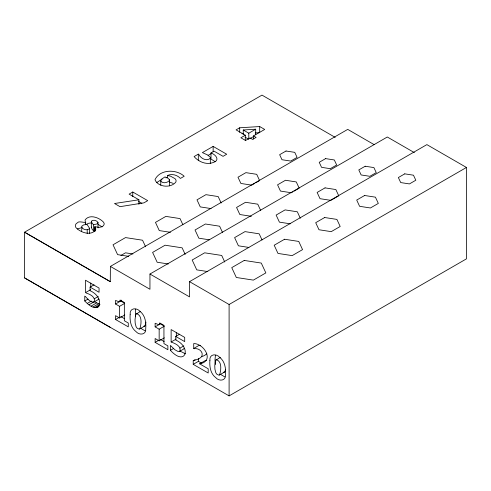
<?xml version="1.0" encoding="UTF-8"?>
<svg xmlns="http://www.w3.org/2000/svg" width="491" height="491" viewBox="0 0 491 491"><rect width="100%" height="100%" fill="white"/><g stroke="black" fill="none" stroke-linecap="round" stroke-linejoin="round"><path stroke-width="0.74" d="M145.974 322.096L144.986 325.926L139.291 329.173L137.234 328.307L136.111 326.797L135.191 323.231L135.019 319.758L135.7 314.43L140.635 311.294M135.682 309.146L135.356 316.566M215.426 355.189L214.99 359.921L215.334 364.475M98.01 222.558L97.206 223.884L93.505 224.749L91.903 222.804L91.529 221.03C93.456 219.416 96.85 220.49 98.01 222.558L98.01 227.885M169.469 179.724L169.26 180.706C167.204 182.805 163.307 183.677 161.036 181.461L160.772 180.639L161.49 179.252L164.958 176.913L167.713 177.988L169.469 179.724L169.469 185.819M81.666 231.623L81.874 226.106L83.783 224.853L87.073 224.485L89.509 228.26L89.509 233.587M225.645 369.453L224.725 371.963L219.029 375.21L216.973 374.345L215.856 372.835L214.935 369.269L214.763 365.795L215.439 360.468L220.373 357.331M115.538 304.009L120.731 301.014L124.751 303.34L119.565 306.335L115.538 304.009L115.538 300.418L118.718 301.689L119.718 301.302L120.105 300.044L124.346 302.493L124.346 320.74L128.28 323.01L128.28 326.853L115.538 319.5L115.538 315.658L119.565 317.978L124.751 314.983M155.131 326.871L160.324 323.876L164.344 326.196L159.158 329.191L155.131 326.871L155.131 323.274L158.311 324.545L159.311 324.164L159.698 322.906L163.939 325.355L163.939 343.596L167.873 345.867L167.873 349.715L155.131 342.362L155.131 338.514L159.158 340.84L164.344 337.845M94.898 230.69L93.505 230.844L91.903 228.898L91.529 227.124M89.509 228.26L89.27 228.794C87.024 230.739 82.881 229.69 81.666 227.051M139.794 328.921C141.322 324.514 142.5 315.369 136.602 313.681L136.093 313.915M219.538 374.958C221.067 370.552 222.239 361.407 216.341 359.719L215.837 359.952M206.809 353.723L204.606 355.466L201.85 356.656M210.332 158.219C206.754 161.772 200.635 158.397 198.855 154.438L198.315 154.125L194.098 156.561C198.554 161.877 206.312 165.019 213.063 162.582C220.404 160.447 215.96 154.653 211.001 152.971L211.001 159.066L215.15 161.668M156.525 182.701L162.104 179.111M85.305 296.404C87.515 298.78 90.111 302.309 93.732 302.149L94.395 301.597C95.475 296.803 89.804 294.134 86.048 292.974M179.381 351.495L180.037 350.942C181.136 345.799 174.943 343.461 171.126 341.994L171.126 329.565L184.696 337.397L184.696 341.613L175.753 336.452L175.753 340.048C191.895 347.266 185.647 367.102 170.414 350.31L170.414 345.443L174.802 349.709L177.889 351.409L179.381 351.495L184.567 348.5L183.916 348.598M86.263 224.534L88.312 223.356L91.222 222.889M84.765 296.098L84.765 300.965C100.004 317.757 106.252 297.92 90.105 290.703L90.105 287.106L94.063 284.823M253.497 138.953L253.497 135.909L264.698 129.44L259.69 126.549L239.688 127.783L236.073 129.869L245.31 135.203L245.31 140.536M138.922 199.782L114.526 203.507L120.007 206.674L143.931 202.838L147.723 200.647L132.773 192.012L129.121 194.123L138.922 199.782L138.922 204.348M211.001 152.971L214.113 151.179L223.055 156.341L226.707 154.229L213.137 146.398L202.378 152.609L207.589 154.941L210.332 157.323L210.332 163.552M94.824 226.842L95.677 228.358L95.745 229.727C91.357 236.134 81.402 232.752 76.645 228.346C74.669 226.811 75.068 223.773 77.388 222.828C78.726 220.091 87.564 224.387 85.115 221.018L85.176 219.821C89.693 213.855 99.329 217.654 103.54 222.196C105.295 224.191 103.239 226.621 101.066 226.959C96.923 228.683 92.971 223.337 94.824 231.414M208.074 155.414L211.24 153.585M245.31 135.203L240.866 137.775L245.568 140.487L250.017 137.922L252.613 139.419L256.099 137.406L253.497 135.909M243.248 134.559L243.248 129.992L248.796 133.19L255.688 129.213L255.688 134.546M250.054 138.56L253.81 136.394M120.915 255.473L125.512 252.822L132.92 253.964M110.383 266.417L149.951 289.267L149.951 274.033L189.526 296.883L189.526 281.65L426.875 144.618L466.45 167.462L466.45 258.855L229.101 395.887L24.55 277.894L24.55 232.2L110.291 281.699L110.383 266.417L347.732 129.385L374.111 144.618M254.332 183.603L251.693 185.132L240.885 183.456L237.988 177.214L245.899 172.648L256.713 174.317L259.61 180.559L255.651 182.842M90.761 289.604L85.483 292.648L85.483 280.22L99.053 288.057L99.053 292.274L90.105 287.106M84.765 300.965L88.061 299.062M94.315 298.761L98.274 296.478M87.349 303.364L91.301 301.081M89.104 304.69L94.382 301.646L99.992 304.451L94.714 307.501M93.732 302.149L99.01 299.099L98.36 299.203M91.222 306.022L96.5 302.978M93.075 306.961L98.353 303.911M149.951 274.033L387.301 137.001L414.343 152.615M292.587 191.981L291.267 192.742L280.459 191.073L277.562 184.831L285.474 180.258L296.288 181.934L299.185 188.176M293.906 191.22L298.522 188.556M96.156 307.648L99.452 305.74M97.427 307.397L98.74 306.636M119.718 301.302L121.664 300.179M115.538 319.5L119.43 317.254M110.291 327.393L24.55 277.894M159.311 324.164L160.606 323.416M155.131 342.362L159.023 340.116M189.526 281.65L229.101 304.494L466.45 167.462M175.753 336.452L179.645 334.205M171.126 341.994L176.318 338.999M170.414 350.31L173.654 348.438M179.964 348.107L183.855 345.86M195.166 359.584L193.221 360.707L193.221 364.347L208.196 372.994L208.196 368.778L199.628 363.831C214.874 361.327 204.188 343.491 193.718 343.553L193.718 348.45L198.904 345.455L200.524 345.676M193.221 364.347L198.407 361.358L201.666 363.236M199.628 363.831L204.815 360.836L206.49 360.351M144.986 325.926L143.863 326.147M224.725 371.963L223.608 372.184M77.388 228.923L80.769 227.934M167.443 175.508C171.899 173.409 177.214 174.956 180.436 178.423L184.193 176.257C176.251 168.861 159.704 169.272 154.978 179.737C158.084 187.212 170.537 188.354 175.686 182.296A7.561 4.37 0 0 0 175.023 178.656L170.481 176.159L167.443 175.508L167.443 177.797M193.221 360.707C196.744 359.633 203.495 358.221 202.071 353.09C200.979 349.905 197.376 348.101 194.129 348.69L193.718 348.45M165.927 177.846L167.222 177.533M243.248 129.992L255.688 129.213M241.91 133.742L243.389 133.65M255.246 132.92L259.69 132.644L259.69 126.549M211.062 208.577L200.267 206.907L196.989 199.843L205.944 194.669L218.182 196.566L221.165 202.986M251.355 216.304L239.841 214.524L236.564 207.46L245.518 202.286L257.757 204.176L260.739 210.602M290.212 223.81L279.416 222.141L276.132 215.07L285.093 209.903L297.331 211.793L300.308 218.219M170.469 232.311L159.268 230.58L155.469 222.386L165.848 216.39L180.037 218.587L182.885 224.731M209.295 239.811L198.843 238.19L195.037 230.003L205.422 224.006L219.612 226.204L222.46 232.347M248.863 247.427L238.411 245.807L234.612 237.619L244.997 231.623L259.18 233.82L262.034 239.958M128.716 256.351L117.601 254.633L113.034 244.794L125.512 237.589L142.556 240.222L145.6 246.783M168.29 263.968L157.175 262.249L152.603 252.411L165.086 245.205L182.13 247.838L185.175 254.399M207.865 271.584L196.744 269.866L192.177 260.021L204.655 252.816L221.705 255.455L224.749 262.016M169.266 181.995L173.213 183.407M185.549 353.851L179.939 351.04M145.146 330.879L141.156 328.577M224.89 376.916L220.901 374.615M98.139 224.418L102.097 226.903M335.2 137.382L261.991 95.113L24.55 232.2L110.383 281.65M245.101 137.149L248.796 139.284M198.855 160.532L198.315 160.219L198.315 154.125M138.622 201.482L141.874 203.36M120.731 316.505L124.548 318.714M160.324 339.367L164.141 341.57M248.796 133.19L248.796 138.523M239.688 127.783L239.688 132.355M229.101 304.494L229.101 395.887M213.137 146.398L213.137 151.731M198.407 358.442L198.407 361.358M176.318 332.419L176.318 336.808M160.772 180.639L160.772 185.205M159.158 329.191L159.158 340.84M132.773 192.012L132.773 196.584M119.565 306.335L119.565 317.978M94.904 226.799L94.904 231.371M93.505 224.749L93.505 230.844M91.344 221.509L91.344 227.597M90.761 283.025L90.761 286.676M87.214 229.788L87.214 233.593M85.692 222.355L85.692 224.639M85.612 222.398L85.612 224.682M130.17 314.258C129.661 320.439 130.698 327.577 135.97 331.572C139.401 335.623 146.478 334.887 145.735 328.547C146.25 322.397 145.183 315.314 139.966 311.319C136.578 307.317 129.495 307.955 130.17 314.258M209.909 360.296C209.399 366.482 210.436 373.62 215.715 377.61C219.139 381.66 226.222 380.924 225.479 374.59C225.995 368.434 224.921 361.351 219.71 357.356C216.316 353.354 209.234 353.993 209.909 360.296M286.032 151.007L279.649 154.69L281.987 159.728L290.709 161.073L297.092 157.39L294.753 152.351L286.032 151.007M325.607 158.618L319.224 162.306L321.562 167.339L330.283 168.689L336.666 165.007L334.328 159.968L325.607 158.618M325.048 187.875L317.131 192.447L320.028 198.689L330.842 200.359L338.753 195.792L335.856 189.551L325.048 187.875M365.181 166.234L358.798 169.923L361.13 174.956L369.852 176.306L376.241 172.617L373.903 167.584L365.181 166.234M244.23 260.433L231.752 267.638L236.318 277.483L253.368 280.115L265.846 272.91L261.28 263.072L244.23 260.433M284.571 239.24L274.187 245.236L277.986 253.424L292.17 255.621L302.554 249.624L298.755 241.431L284.571 239.24M324.668 217.519L315.707 222.687L318.984 229.751L331.222 231.648L340.183 226.474L336.9 219.409L324.668 217.519M364.623 195.492L356.705 200.064L359.602 206.306L370.417 207.975L378.328 203.409L375.431 197.167L364.623 195.492M404.756 173.851L398.367 177.539L400.705 182.572L409.426 183.922L415.809 180.234L413.477 175.201L404.756 173.851"/></g></svg>
